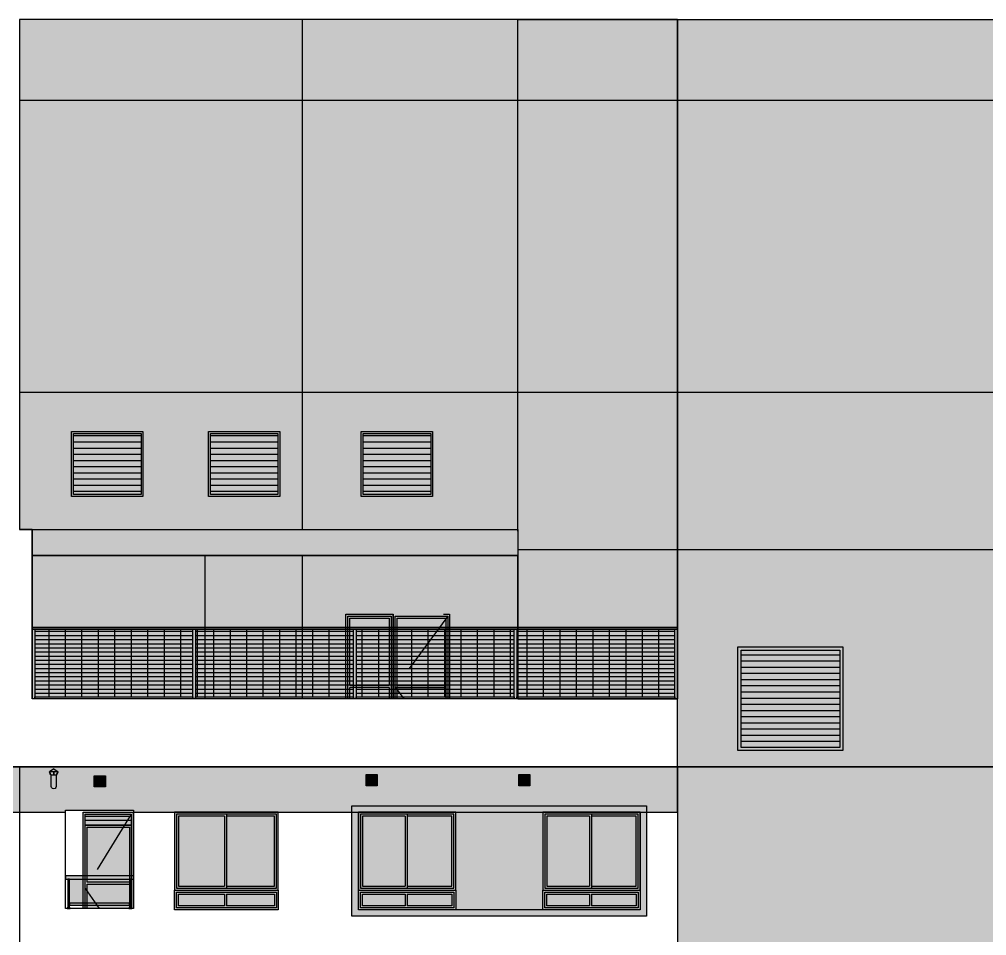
# Model space of a CAD drawing. Header units: metres. Extents: x -9138 to -7768, y 20 to 184.
# Drawn here: x -8590.95 to -8576.05, y 88.28 to 102.4 of the extents above; entities that cross this region are included whole.
import ezdxf
from ezdxf.xclip import XClip

# ---------------------------------------------------------------- set-up
doc = ezdxf.new("R2010")
doc.units = ezdxf.units.M
doc.header["$XCLIPFRAME"] = 0
doc.linetypes.add('CTE ELEV$0$DASHEDX2', pattern=[1.5, 1, -0.5])
for name, color, linetype in [('ARQ-DIM EMBASAM', 2, 'Continuous'), ('CTE ELEV$0$ARQ- FRISO', 7, 'Continuous'), ('CTE ELEV$0$ARQ-AUX', 7, 'Continuous'), ('CTE ELEV$0$ARQ-AUX1', 1, 'Continuous'), ('CTE ELEV$0$ARQ-AUX2', 2, 'Continuous'), ('CTE ELEV$0$ARQ-AUX3', 3, 'Continuous'), ('CTE ELEV$0$ARQ-CAX', 1, 'Continuous'), ('CTE ELEV$0$ARQ-PRJ', 7, 'CTE ELEV$0$DASHEDX2')]:
    doc.layers.add(name, color=color, linetype=linetype)
for name, color, linetype, true_color in [('CTE ELEV$0$COR CINZA FECHADO', 7, 'Continuous', 0x56534e), ('CTE ELEV$0$COR PLATINA', 7, 'Continuous', 0xa1a6a3), ('CTE ELEV$0$COR-CAIX', 7, 'Continuous', 0x45494e)]:
    doc.layers.add(name, color=color, linetype=linetype, true_color=true_color)

# ---------------------------------------------------------------- blocks, each defined once
blk = doc.blocks.new('CTE ELEV$0$v cx 110x120 VP')
at = {"layer": 'CTE ELEV$0$ARQ-AUX'}
h = blk.add_hatch(dxfattribs=at)
h.set_pattern_fill('LINE', color=256, scale=0.03)
h.set_pattern_definition([(0, (0.02999999999999936, -0.03000000000000114), (0, 0.09524999999999999), [])])
h.paths.add_polyline_path([(0.02999999999999936, -0.03000000000000114), (1.07, -0.03000000000000114), (1.07, -0.9699999999999981), (0.02999999999999936, -0.9699999999999981)])
at = {"layer": 'CTE ELEV$0$COR-CAIX', "transparency": 33554687}
h = blk.add_hatch(color=256, dxfattribs=at)
h.dxf.hatch_style = 1
h.paths.add_polyline_path([(0, 0), (1.1, 0), (1.1, -0.9999999999999992), (0, -0.9999999999999992)])
for points in [[(0, 0), (1.1, 0), (1.1, -0.9999999999999992), (0, -0.9999999999999992)], [(0.02999999999999936, -0.03000000000000114), (1.07, -0.03000000000000114), (1.07, -0.9699999999999981), (0.02999999999999936, -0.9699999999999981)]]:
    blk.add_lwpolyline(points, close=True)
blk = doc.blocks.new('CTE ELEV$0$v grd dupl sup 2')
at = {"transparency": 33554687}
h = blk.add_hatch(dxfattribs=at)
h.set_pattern_fill('GRATE', scale=0.08)
h.set_pattern_definition([(0, (0.04000000001353445, 1.020011692085682), (0, 0.0635), []), (90, (0.04000000001353445, 1.020011692085682), (-0.254, 1.555301434917139e-17), [])])
h.paths.add_polyline_path([(0.04000000001360671, 1.070011684895091), (0.040009910940902, 0.03000001041861866), (2.475013647417064, 0.03000291680467504), (2.475003736517424, 1.070011689084968)])
h.paths.add_polyline_path([(2.515003729406049, 1.070011689153795), (2.515013640333199, 0.03000002997156037), (4.950017376807728, 0.03000293635761686), (4.950007465908235, 1.070011693343672)])
h.paths.add_polyline_path([(4.990007458796858, 1.070011693412499), (4.990017369724113, 0.03000002319473083), (7.425021106199987, 0.03000292958078732), (7.425011195300388, 1.070011697602376)])
h.paths.add_polyline_path([(7.465011188189013, 1.070011697671204), (7.465021099116372, 0.03000001641790129), (9.900024828786666, 0.03000292280394956), (9.9000149246931, 1.07001170186108)])
at = {"layer": 'CTE ELEV$0$COR-CAIX', "transparency": 33554687}
h = blk.add_hatch(color=256, dxfattribs=at)
h.dxf.hatch_style = 1
h.paths.add_polyline_path([(9.940014910456739, 1.100011450947861), (9.940014917579902, 1.07001171684158), (7.12498149368912e-09, 1.070011691985658), (0, 1.100011691985671)])
h.paths.add_polyline_path([(7.465021385005008, 0.03000001641824257), (9.900024821576885, 0.03000292280394104), (9.900024821576885, 2.922803939903185e-06), (7.465021385005008, 1.641824143305826e-08)])
h.paths.add_polyline_path([(4.99001765561275, 0.03000002319507211), (7.425021092184626, 0.03000292958077058), (7.425021092184626, 2.929580769445161e-06), (4.99001765561275, 2.319507097503504e-08)])
h.paths.add_polyline_path([(7.425011195300388, 1.07001169763679), (7.465011188189012, 1.07001169763679), (7.465021385005232, 2.319507097503504e-08), (7.425021392116608, 2.319507097503504e-08)])
h.paths.add_polyline_path([(2.515013926220491, 0.03000002997190165), (4.950017362792368, 0.03000293635760012), (4.950017362792368, 2.936357598987138e-06), (2.515013926220491, 2.997190051701182e-08)])
h.paths.add_polyline_path([(4.950007465908129, 1.070011704413619), (4.990007458796754, 1.070011704413619), (4.990017655612974, 2.997190051701182e-08), (4.950017662724349, 2.997190051701182e-08)])
h.paths.add_polyline_path([(0.04001019682982651, 0.03000001041895994), (2.475013633401703, 0.03000291680465841), (2.475013633401703, 2.91680465727695e-06), (0.04001019682982651, 1.041895880682375e-08)])
h.paths.add_polyline_path([(2.475003736517465, 1.070011684860678), (2.515003729406089, 1.070011684860678), (2.515013926222309, 1.041895880682375e-08), (2.475013933333685, 1.041895880682375e-08)])
h.paths.add_polyline_path([(9.900014924693098, 1.070011701895494), (9.940014917579903, 1.070011701895494), (9.940025107284784, 1.145807105262797e-05), (9.900025114397978, 1.145807105262797e-05)])
h.paths.add_polyline_path([(7.124982132067359e-09, 1.070011684860678), (0.04000000001360668, 1.070011684860678), (0.04001019682982651, 1.041895880682375e-08), (1.020394120196388e-05, 1.041895880682375e-08)])
at = {"ltscale": 0.05}
blk.add_lwpolyline([(9.940014910456739, 1.100011450947861), (9.940014917579902, 1.07001171684158), (7.12498149368912e-09, 1.070011691985658), (0, 1.100011691985671)], close=True, dxfattribs=at)
for points in [[(7.124982132067359e-09, 1.070011684860678), (0.04000000001360668, 1.070011684860678), (0.04001019682982651, 1.041895880682375e-08), (1.020394120196388e-05, 1.041895880682375e-08)], [(2.475003736517465, 1.070011684860678), (2.515003729406089, 1.070011684860678), (2.515013926222309, 1.041895880682375e-08), (2.475013933333685, 1.041895880682375e-08)], [(4.950007465908129, 1.070011704413619), (4.990007458796754, 1.070011704413619), (4.990017655612974, 2.997190051701182e-08), (4.950017662724349, 2.997190051701182e-08)], [(7.425011195300388, 1.07001169763679), (7.465011188189012, 1.07001169763679), (7.465021385005232, 2.319507097503504e-08), (7.425021392116608, 2.319507097503504e-08)], [(9.900014924693098, 1.070011701895494), (9.940014917579903, 1.070011701895494), (9.940025107284784, 1.145807105262797e-05), (9.900025114397978, 1.145807105262797e-05)], [(0.04001019682982651, 0.03000001041895994), (2.475013633401703, 0.03000291680465841), (2.475013633401703, 2.91680465727695e-06), (0.04001019682982651, 1.041895880682375e-08)], [(2.515013926220491, 0.03000002997190165), (4.950017362792368, 0.03000293635760012), (4.950017362792368, 2.936357598987138e-06), (2.515013926220491, 2.997190051701182e-08)], [(4.99001765561275, 0.03000002319507211), (7.425021092184626, 0.03000292958077058), (7.425021092184626, 2.929580769445161e-06), (4.99001765561275, 2.319507097503504e-08)], [(7.465021385005008, 0.03000001641824257), (9.900024821576885, 0.03000292280394104), (9.900024821576885, 2.922803939903185e-06), (7.465021385005008, 1.641824143305826e-08)]]:
    blk.add_lwpolyline(points, close=True)
blk.add_lwpolyline([(0.02000000356929441, 1.070011684860678), (9.9200149211365, 1.070011701895494)])
blk = doc.blocks.new('*U667')
at = {"layer": 'CTE ELEV$0$COR-CAIX', "transparency": 33554610}
h = blk.add_hatch(color=256, dxfattribs=at)
h.dxf.hatch_style = 1
h.paths.add_polyline_path([(0.7299999999981814, 0.03999999999970782), (0, 0.03999999999970782), (0, -2.155000000000189), (0.7299999999981814, -2.155000000000189)])
at = {"layer": 'CTE ELEV$0$COR-CAIX', "transparency": 33554687}
h = blk.add_hatch(color=254, dxfattribs=at)
h.dxf.hatch_style = 1
h.paths.add_polyline_path([(0.06000000000000227, -1.055000023596474), (0.6699999999981792, -1.055000023596474), (0.6699999999981792, -0.02000000000029445), (0.06000000000000227, -0.02000000000029445)])
h.paths.add_polyline_path([(0.06000000000000227, -2.095000000000191), (0.6699999999981792, -2.095000000000191), (0.6699999999981792, -1.08500002359645), (0.06000000000000227, -1.08500002359645)])
at = {"layer": 'CTE ELEV$0$ARQ-CAX'}
for points in [[(0.7299999999981814, 0.03999999999970782), (0, 0.03999999999970782), (0, -2.155000000000189), (0.7299999999981814, -2.155000000000189)], [(0.6999999999981803, 0.009999999999706688), (0.03000000000000114, 0.009999999999706688), (0.03000000000000114, -2.125000000000188), (0.6999999999981803, -2.125000000000188)]]:
    blk.add_lwpolyline(points, close=True, dxfattribs=at)
for points in [[(0.6699999999981792, -1.055000023596474), (0.6699999999981792, -0.02000000000029445), (0.06000000000000227, -0.02000000000029445), (0.06000000000000227, -1.055000023596474)], [(0.06000000000000227, -1.055000023596474), (0.6699999999981792, -1.055000023596474)], [(0.06000000000000227, -1.08500002359645), (0.06000000000000227, -2.095000000000191), (0.6699999999981792, -2.095000000000191), (0.6699999999981792, -1.08500002359645)], [(0.06000000000000227, -1.08500002359645), (0.6699999999981792, -1.08500002359645)]]:
    blk.add_lwpolyline(points, dxfattribs=at)
blk = doc.blocks.new('*U498')
at = {"layer": 'CTE ELEV$0$COR-CAIX', "transparency": 33554610}
h = blk.add_hatch(color=256, dxfattribs=at)
h.dxf.hatch_style = 1
h.paths.add_polyline_path([(-0.8699999999935243, 2.195000000000118), (0, 2.19499999999999), (0, 0), (-0.8699999999935243, 1.27897692436818e-13)])
at = {"layer": 'CTE ELEV$0$ARQ-CAX'}
for p, q in [((-0.8099999999935789, 1.100000000000151), (-0.06000000000000227, 1.100000000000023)), ((-0.8099999999935789, 1.070000000000178), (-0.06000000000000227, 1.07000000000005))]:
    blk.add_line(p, q, dxfattribs=at)
for points in [[(-0.8699999999935243, 2.195000000000118), (0, 2.19499999999999), (0, 0), (-0.8699999999935243, 1.27897692436818e-13)], [(-0.8399999999935516, 2.165000000000145), (-0.02999999999997272, 2.165000000000017), (-0.02999999999997272, 0), (-0.8399999999935516, 1.27897692436818e-13)], [(-0.8099999999935789, 2.135000000000172), (-0.06000000000000227, 2.135000000000044), (-0.06000000000000227, 0.05999999999994543), (-0.8099999999935789, 0.06000000000007333)]]:
    blk.add_lwpolyline(points, close=True, dxfattribs=at)
at = {"layer": 'CTE ELEV$0$ARQ-PRJ'}
blk.add_lwpolyline([(-0.02999999999997272, 2.165000000000017), (-0.8399999999935516, 1.072500000000232), (-0.02999999999997272, 3.108624468950438e-15)], dxfattribs=at)
blk = doc.blocks.new('CTE ELEV$0$elev 1  dupl sup cob')
at = {"layer": 'CTE ELEV$0$COR CINZA FECHADO', "transparency": 33554687}
h = blk.add_hatch(color=256, dxfattribs=at)
h.dxf.hatch_style = 1
h.paths.add_polyline_path([(21.23000771959596, 11.55500009865841), (26.57755706811076, 11.55500009865841), (26.57755706811076, 0.04000028022841207), (21.23000771959596, 0.04000028022841207)])
at = {"layer": 'CTE ELEV$0$COR PLATINA', "transparency": 33554687}
h = blk.add_hatch(color=256, dxfattribs=at)
h.dxf.hatch_style = 1
h.paths.add_polyline_path([(21.23000771959596, 11.55500009865841), (11.09002279488777, 11.55500009865841), (11.09000003273286, 3.695000097945197), (18.76993652309466, 3.69650631681337), (18.76993963418367, 1.090000082461184), (21.23000771959596, 1.090000082461184)])
h = blk.add_hatch(color=256, dxfattribs=at)
h.dxf.hatch_style = 1
h.paths.add_polyline_path([(11.29001352286832, 3.296506316813378), (18.76993963418367, 3.296506316813378), (18.76993963418367, 1.090000082461184), (11.29001352286832, 1.090000082461184)])
at = {"layer": 'CTE ELEV$0$COR-CAIX', "transparency": 33554687}
h = blk.add_hatch(color=256, dxfattribs=at)
h.dxf.hatch_style = 1
h.paths.add_polyline_path([(11.29001352286832, 3.69650631681337), (18.76993652309466, 3.69650631681337), (18.76993652309466, 3.296506316813378), (11.29001352286832, 3.296506316813378)])
at = {"layer": 'CTE ELEV$0$ARQ- FRISO'}
for p, q in [((11.09001920086303, 10.31000009865848, 4.931283309954331e-05), (36.91987637731654, 10.31000009865848, 4.931283309954331e-05)), ((11.09000621041378, 5.810000098658421, -1.689077924129436e-05), (36.91988936776579, 5.810000098658421, -1.689077924129436e-05)), ((18.76993652309466, 3.390000097945205, 1.421520676383628e-05), (29.23986203515597, 3.390000097945205, 1.421520676383628e-05))]:
    blk.add_line(p, q, dxfattribs=at)
at = {"layer": 'CTE ELEV$0$ARQ-AUX'}
blk.add_line((13.95020646974081, 3.295000098658448, 3.094387172295941e-06), (13.95020646974081, 1.090011499176001, -1.55205653282697e-05), dxfattribs=at)
at = {"layer": 'CTE ELEV$0$ARQ-AUX1', "elevation": 4.318356323902826e-06}
blk.add_lwpolyline([(15.44496440629882, 11.55500009865602), (11.09002279488777, 11.55500009865841), (11.09000003273286, 3.69500009865844)], dxfattribs=at)
at = {"layer": 'CTE ELEV$0$ARQ-AUX2'}
for p, q in [((18.76993652309284, 11.55500009865841, 8.664678590363592e-06), (15.44496440629882, 11.55500009865602, 1.301100085682243e-05)), ((15.44496440629882, 11.55500009865841, 8.664678590363592e-06), (15.44496440629882, 3.69500009865844, 4.332136673903435e-06)), ((18.76993652309466, 3.670000097945149), (18.76993652309466, 11.5550000986584, -4.290390381344887e-06)), ((18.76993652309466, 1.090011499176001, -2.591013885528589e-05), (18.76993652309466, 3.295000098658448, 2.971361823772924e-07))]:
    blk.add_line(p, q, dxfattribs=at)
at = {"layer": 'CTE ELEV$0$ARQ-AUX2', "elevation": -4.318356323902826e-06}
blk.add_lwpolyline([(15.44496440629882, 3.295000098658448), (15.44496440629882, 1.090011499176015)], dxfattribs=at)
at = {"layer": 'CTE ELEV$0$ARQ-AUX3'}
for p, q in [((21.23000771959596, 11.55500009865841, 8.664678590363592e-06), (21.23000771959596, 1.090011499176015, -8.991394583296439e-06)), ((11.29001352286832, 3.69500009865844, -6.99392880136662e-06), (11.29001352286832, 1.090011499176015, -1.330975090719926e-05)), ((21.23000771959596, 1.090011499176015, -1.727342620747985e-05), (11.29001352286832, 1.090011499176015, -1.727342620747985e-05))]:
    blk.add_line(p, q, dxfattribs=at)
for points, elevation in [([(21.23000771959596, 11.55500009865841), (26.57755706811076, 11.55500009865843)], 8.664678590363592e-06), ([(11.29001352286832, 3.69500009865844), (11.09000003273286, 3.69500009865844)], -6.99392880136662e-06)]:
    blk.add_lwpolyline(points, dxfattribs=dict(at, elevation=elevation))
at = {"layer": 'CTE ELEV$0$ARQ-AUX3', "elevation": -6.494347454871553e-05}
blk.add_lwpolyline([(11.29001352286832, 3.69650631681337), (18.76993652309466, 3.69650631681337), (18.76993652309466, 3.296506316813378), (11.29001352286832, 3.296506316813378)], close=True, dxfattribs=at)
at = {"layer": 'CTE ELEV$0$ARQ-CAX', "elevation": 8.664678590363592e-06}
blk.add_lwpolyline([(18.76993652309466, 11.5550000986584), (21.23000771959596, 11.55500009865841)], dxfattribs=at)
at = {"layer": 'CTE ELEV$0$COR CINZA FECHADO', "elevation": 8.664678590363592e-06}
blk.add_lwpolyline([(21.23000771959596, 11.55500009865841), (26.57755706811076, 11.55500009865841), (26.57755706811076, 0.04000028022841207), (21.23000771959596, 0.04000028022841207)], close=True, dxfattribs=at)
at = {"layer": 'CTE ELEV$0$COR PLATINA'}
for points, elevation in [([(21.23000771959596, 11.55500009865841), (11.09002279488777, 11.55500009865841), (11.09000003273286, 3.695000097945197), (18.76993652309466, 3.69650631681337), (18.76993963418367, 1.090000082461184), (21.23000771959596, 1.090000082461184)], 8.664678590363592e-06), ([(11.29001352286832, 3.296506316813378), (18.76993963418367, 3.296506316813378), (18.76993963418367, 1.090000082461184), (11.29001352286832, 1.090000082461184)], -6.494347454871553e-05)]:
    blk.add_lwpolyline(points, close=True, dxfattribs=dict(at, elevation=elevation))
ref = blk.add_blockref('*U667', (16.85000106529151, 2.350000097935762, 8.636712647406029e-06), dxfattribs=dict(xscale=-1))
XClip(ref).set_block_clipping_path([(-0.8699999999935244, -1.2599885987597048), (0.8211267296665028, 0.039999999999722036)])
ref = blk.add_blockref('*U498', (17.72000106528503, 0.1950000979353916, 8.636712647406029e-06))
XClip(ref).set_block_clipping_path([(-1.6911267296600272, 0.8950114012406658), (3.637978807091713e-12, 2.1950000000000074)])
at = {"layer": 'CTE ELEV$0$ARQ-AUX3'}
blk.add_blockref('CTE ELEV$0$v grd dupl sup 2', (11.28999280913922, 1.090000048228148, -8.991394583296439e-06), dxfattribs=at)
at = {"layer": 'CTE ELEV$0$ARQ-CAX'}
for p in [(11.89500186307123, 5.205000098658431, -2.120913556520288e-05), (14.0050018900929, 5.205000098658431, -2.120913556520288e-05), (16.35796703648339, 5.205000098658417, -1.689077924130006e-05)]:
    blk.add_blockref('CTE ELEV$0$v cx 110x120 VP', p, dxfattribs=at)
blk = doc.blocks.new('CTE ELEV$0$V P 80x220')
at = {"layer": 'CTE ELEV$0$ARQ-CAX'}
h = blk.add_hatch(dxfattribs=at)
h.set_pattern_fill('LINE', scale=0.02)
h.set_pattern_definition([(0, (0.7400407849635293, 2.169163100299187), (0, 0.0635), [])])
h.paths.add_polyline_path([(0.7400407911631108, 2.144949789303585), (0.02999849440722019, 2.144949107169002), (0.02999848566307151, 1.999949036142695), (0.7400407824189621, 1.999949860329835)])
h.paths.add_polyline_path([(0.7100407453911117, 0.1999555789822711), (0.05999299462339636, 0.1999482358424149), (0.05999307376919205, 0.02994369828709864), (0.7100408245369074, 0.02995089937439843)])
at = {"layer": 'CTE ELEV$0$COR-CAIX'}
h = blk.add_hatch(color=256, dxfattribs=at)
h.dxf.hatch_style = 1
h.paths.add_polyline_path([(0.769999870483506, -5.273226992130731e-05), (0.7699998704832787, 2.17494789076183), (0, 2.174949215283748), (0, 0)])
h = blk.add_hatch(color=254, dxfattribs=at)
h.dxf.hatch_style = 1
h.paths.add_polyline_path([(0.710040784963784, 1.944950380256748), (0.154021862521787, 1.944951513194523), (0.6780285646396669, 1.099947808699445), (0.7100407849640114, 1.099947735842511)])
h.paths.add_polyline_path([(0.154021862521787, 1.944951513194523), (0.05999697641482271, 1.944951704778552), (0.05999697641482277, 1.099949215283749), (0.6780285646396669, 1.099947808699445)])
h.paths.add_polyline_path([(0.7100407849640114, 0.9576991504390304), (0.7100407849640114, 1.048325482775265), (0.6966322975776743, 1.069947766359305), (0.05993953487359249, 1.069949215403971), (0.05998606635262183, 0.2299508745778374), (0.1932827310059605, 0.229950911856728)])
h.paths.add_polyline_path([(0.7100407849640114, 0.9576991504390303), (0.1932827310059605, 0.229950911856728), (0.7100407849640114, 0.2299510563777274)], flags=17)
at = {"layer": 'CTE ELEV$0$ARQ-CAX'}
for points in [[(0.769999870483506, -5.273226992130731e-05), (0.7699998704832787, 2.17494789076183), (0, 2.174949215283748), (0, 0)], [(0.7400407849635293, 2.144949539136251), (0.02999848820763873, 2.144949357336332), (0.02999848820763873, 1.97494935733632), (0.7400407849635293, 1.97494953913621)]]:
    blk.add_lwpolyline(points, close=True, dxfattribs=at)
for points in [[(0.7400407849642114, -5.273226992130731e-05), (0.7400407849637567, 1.974948785975349), (0.02999848820763873, 1.97495011049721), (0.02999848820763873, -1.51183053276327e-06)], [(0.7100407849640114, 1.09994789088231), (0.710040784963784, 1.944950380256748), (0.05999697641482271, 1.944951704778552), (0.05999697641482271, 1.099949215283749)], [(0.05993953487359249, 1.069949215403971), (0.05999880462081819, -3.650254399190089e-06)], [(0.7100407849640114, 1.069947735843021), (0.05993953487359249, 1.069949215403971)], [(0.05999697641482271, 1.099949215283749), (0.7100407849640114, 1.099947735842511)], [(0.7100407849640114, -4.910019444537284e-05), (0.7100407849640114, 1.06994789088211)], [(0.7100407849640114, 0.2299510563777272), (0.05998535251274006, 0.2299508745776375)], [(0.05998718681644277, 0.199951817210744), (0.7100407849640114, 0.1999519990106631)], [(0.059996972974659, 0.02995194118949485), (0.7100407849640114, 0.02994632509731332)], [(0, -5.078471625097336e-05), (0.769999870483506, -5.273226992130731e-05)]]:
    blk.add_lwpolyline(points, dxfattribs=at)
at = {"layer": 'CTE ELEV$0$ARQ-PRJ'}
blk.add_lwpolyline([(0.02999848820763873, 2.144949357336332), (0.7400407849639841, 0.9999480268527137), (0.02996351943511399, -5.086099804429978e-05)], dxfattribs=at)
blk = doc.blocks.new('CTE ELEV$0$V J 150x120')
at = {"layer": 'CTE ELEV$0$COR-CAIX'}
h = blk.add_hatch(color=256, dxfattribs=at)
h.dxf.hatch_style = 1
h.paths.add_polyline_path([(1.499999999999773, 1.19999999496485), (0, 1.19999999496485), (0, 0), (1.499999999999773, 0)])
h = blk.add_hatch(color=254, dxfattribs=at)
h.dxf.hatch_style = 1
h.paths.add_polyline_path([(0.7200000000000273, 1.139999994964848), (0.05999999999994543, 1.139999994964848), (0.05999999999994543, 0.06000000000000227), (0.7200000000000273, 0.06000000000000227)])
h.paths.add_polyline_path([(0.75, 0.06000000000000233), (1.439999999999827, 0.06000000000000222), (1.439999999999827, 1.139999994964848), (0.75, 1.139999994964848)])
for points in [[(1.499999999999773, 1.19999999496485), (0, 1.19999999496485), (0, 0), (1.499999999999773, 0)], [(1.470000000000027, 1.169999994964849), (0.02999999999974534, 1.169999994964849), (0.02999999999974534, 0.03000000000000114), (1.470000000000027, 0.03000000000000114)]]:
    blk.add_lwpolyline(points, close=True)
for points in [[(0.7200000000000273, 1.139999994964848), (0.05999999999994543, 1.139999994964848), (0.05999999999994543, 0.06000000000000227), (0.7200000000000273, 0.06000000000000227)], [(0.7200000000000273, 1.139999994964848), (0.7200000000000273, 0.06000000000000227)], [(0.75, 1.169999994964849), (0.75, 0.03000000000000114)], [(0.75, 0.06000000000000227), (1.439999999999827, 0.06000000000000227), (1.439999999999827, 1.139999994964848), (0.75, 1.139999994964848)]]:
    blk.add_lwpolyline(points)
blk = doc.blocks.new('CTE ELEV$0$V BAND INF 150x40')
at = {"layer": 'CTE ELEV$0$COR-CAIX'}
h = blk.add_hatch(color=256, dxfattribs=at)
h.dxf.hatch_style = 1
h.paths.add_polyline_path([(0, 0), (1.499999999999773, 0), (1.499999999999773, -0.3000000000000004), (0, -0.3000000000000004)])
h = blk.add_hatch(color=254, dxfattribs=at)
h.dxf.hatch_style = 1
h.paths.add_polyline_path([(0.7200000000000273, -0.2399999999999999), (0.7200000000000273, -0.0600000000000005), (0.06000000000000227, -0.0600000000000005), (0.06000000000000227, -0.2399999999999999)])
h.paths.add_polyline_path([(0.75, -0.2399999999999999), (1.43999999999977, -0.2399999999999999), (1.43999999999977, -0.06000000000000051), (0.75, -0.06000000000000048)])
at = {"layer": 'CTE ELEV$0$ARQ-CAX'}
for points in [[(0, 0), (1.499999999999773, 0), (1.499999999999773, -0.3000000000000004), (0, -0.3000000000000004)], [(0.03000000000000114, -0.03000000000000025), (1.469999999999771, -0.03000000000000025), (1.469999999999771, -0.2700000000000001), (0.03000000000000114, -0.2700000000000001)]]:
    blk.add_lwpolyline(points, close=True, dxfattribs=at)
for points in [[(0.7200000000000273, -0.2399999999999999), (0.06000000000000227, -0.2399999999999999), (0.06000000000000227, -0.0600000000000005), (0.7200000000000273, -0.0600000000000005)], [(0.7200000000000273, -0.0600000000000005), (0.7200000000000273, -0.2399999999999999)], [(0.75, -0.0600000000000005), (1.43999999999977, -0.0600000000000005), (1.43999999999977, -0.2399999999999999), (0.75, -0.2399999999999999)], [(0.75, -0.0600000000000005), (0.75, -0.2399999999999999)]]:
    blk.add_lwpolyline(points, dxfattribs=at)
blk = doc.blocks.new('CTE ELEV$0$V J 160x120')
at = {"layer": 'CTE ELEV$0$COR-CAIX'}
h = blk.add_hatch(color=256, dxfattribs=at)
h.dxf.hatch_style = 1
h.paths.add_polyline_path([(1.599999999999774, 1.199999994964849), (0, 1.199999994964849), (0, 0), (1.599999999999774, 0)])
h = blk.add_hatch(color=254, dxfattribs=at)
h.dxf.hatch_style = 1
h.paths.add_polyline_path([(0.770000000000028, 1.139999994964847), (0.05999999999994543, 1.139999994964847), (0.05999999999994543, 0.06000000000000227), (0.770000000000028, 0.06000000000000227)])
h.paths.add_polyline_path([(1.539999999999829, 1.139999994964847), (0.8000000000000007, 1.139999994964847), (0.8000000000000007, 0.06000000000000227), (1.539999999999828, 0.06000000000000227)])
at = {"layer": 'CTE ELEV$0$ARQ-CAX'}
for points in [[(1.599999999999774, 1.199999994964849), (0, 1.199999994964849), (0, 0), (1.599999999999774, 0)], [(1.570000000000029, 1.169999994964848), (0.02999999999974534, 1.169999994964848), (0.02999999999974534, 0.03000000000000114), (1.570000000000029, 0.03000000000000114)]]:
    blk.add_lwpolyline(points, close=True, dxfattribs=at)
for points in [[(0.770000000000028, 1.139999994964847), (0.05999999999994543, 1.139999994964847), (0.05999999999994543, 0.06000000000000227), (0.770000000000028, 0.06000000000000227)], [(0.770000000000028, 1.139999994964847), (0.770000000000028, 0.06000000000000227)], [(0.8000000000000007, 1.169999994964848), (0.8000000000000007, 0.03000000000000114)], [(0.8000000000000007, 0.06000000000000227), (1.539999999999829, 0.06000000000000227), (1.539999999999829, 1.139999994964847), (0.8000000000000007, 1.139999994964847)]]:
    blk.add_lwpolyline(points, dxfattribs=at)
blk = doc.blocks.new('CTE ELEV$0$V BAND INF 160x40')
at = {"layer": 'CTE ELEV$0$COR-CAIX'}
h = blk.add_hatch(color=256, dxfattribs=at)
h.dxf.hatch_style = 1
h.paths.add_polyline_path([(0, 0), (1.599999999999774, 0), (1.599999999999774, -0.3000000000000004), (0, -0.3000000000000004)])
h = blk.add_hatch(color=254, dxfattribs=at)
h.dxf.hatch_style = 1
h.paths.add_polyline_path([(0.770000000000028, -0.2399999999999999), (0.770000000000028, -0.06000000000000048), (0.06000000000000233, -0.0600000000000005), (0.06000000000000233, -0.2399999999999999)])
h.paths.add_polyline_path([(1.539999999999772, -0.2399999999999999), (1.539999999999772, -0.06000000000000048), (0.8000000000000007, -0.06000000000000051), (0.8000000000000007, -0.2399999999999999)])
at = {"layer": 'CTE ELEV$0$ARQ-CAX'}
for points in [[(0, 0), (1.599999999999774, 0), (1.599999999999774, -0.3000000000000004), (0, -0.3000000000000004)], [(0.03000000000000114, -0.03000000000000025), (1.569999999999773, -0.03000000000000025), (1.569999999999773, -0.2700000000000001), (0.03000000000000114, -0.2700000000000001)]]:
    blk.add_lwpolyline(points, close=True, dxfattribs=at)
for points in [[(0.770000000000028, -0.2399999999999999), (0.06000000000000227, -0.2399999999999999), (0.06000000000000227, -0.0600000000000005), (0.770000000000028, -0.0600000000000005)], [(0.770000000000028, -0.0600000000000005), (0.770000000000028, -0.2399999999999999)], [(0.8000000000000007, -0.0600000000000005), (1.539999999999772, -0.0600000000000005), (1.539999999999772, -0.2399999999999999), (0.8000000000000007, -0.2399999999999999)], [(0.8000000000000007, -0.0600000000000005), (0.8000000000000007, -0.2399999999999999)]]:
    blk.add_lwpolyline(points, dxfattribs=at)
blk = doc.blocks.new('CTE ELEV$0$gradil dupl inf 2')
h = blk.add_hatch()
h.set_pattern_fill('ANSI31', color=255)
h.set_pattern_definition([(45, (0, 0), (-2.245064030267288, 2.245064030267288), [])])
h.paths.add_polyline_path([(-1.014955207847609, 0.3499885779156986), (-0.9849552149599334, 0.3499885779156986), (-0.9849552149599334, 0.009988591451938186), (-1.014955207847609, 0.009988591451938186)])
h.paths.add_polyline_path([(-0.1512222003423176, 0.3999883255582064), (-0.1512221932179791, 0.3499885914519401), (-1.049955211403773, 0.3499885914519401), (-1.049955218528112, 0.3999885914519383)])
h.paths.add_polyline_path([(-1.024955211403771, 0.009988591451938186), (-0.974955211403771, 0.009988591451938186), (-0.974955211403771, -1.140854806181389e-05), (-1.024955211403771, -1.140854806181389e-05)])
h.paths.add_polyline_path([(-0.9849552149599334, 0.07998857673908688), (-0.2162221967861556, 0.07998857673908687), (-0.2162221967861556, 0.04998857673908751), (-0.9849552149599334, 0.04998857673908752)])
h.paths.add_polyline_path([(-0.2262222003423176, 0.009988591451938192), (-0.1762222003423176, 0.009988591451938192), (-0.1762222003423176, -1.140854806180869e-05), (-0.2262222003423176, -1.140854806180869e-05)])
h.paths.add_polyline_path([(-0.2162221967861556, 0.3499885914519401), (-0.1862222038984796, 0.3499885914519401), (-0.1862222038984796, 0.009988591451938192), (-0.2162221967861556, 0.009988591451938192)])
h.paths.add_polyline_path([(7.460130291292444e-10, 0), (0, 1.564978307568211), (-0.1512222003423176, 1.564978307568211), (-0.1512222003423176, 0)])
at = {"transparency": 33554610}
h = blk.add_hatch(color=254, dxfattribs=at)
h.dxf.hatch_style = 1
h.paths.add_polyline_path([(-0.06499999644383803, 0.4499885914519401), (-0.9849552149599334, 0.44998859145194), (-0.9849552149599334, 0.07998857673908691), (-0.0649999964438378, 0.07998857673908688)])
at = {"layer": 'CTE ELEV$0$COR-CAIX'}
h = blk.add_hatch(color=256, dxfattribs=at)
h.dxf.hatch_style = 1
h.paths.add_polyline_path([(-1.024955211403771, 0.009988591451938186), (-0.974955211403771, 0.009988591451938186), (-0.974955211403771, -1.140854806181389e-05), (-1.024955211403771, -1.140854806181389e-05)])
h.paths.add_polyline_path([(-0.07499999999999998, 0.009988591451938192), (-0.02499999999999999, 0.009988591451938192), (-0.02499999999999999, -1.140854806180869e-05), (-0.07499999999999998, -1.140854806180869e-05)])
h.paths.add_polyline_path([(-0.9849552149599334, 0.07998857673908688), (-0.06499999644383797, 0.07998857673908687), (-0.06499999644383797, 0.04998857673908751), (-0.9849552149599334, 0.04998857673908752)])
h.paths.add_polyline_path([(-0.064999996443838, 0.4499885914519401), (-0.03500000355616203, 0.4499885914519401), (-0.03500000355616201, 0.009988591451938192), (-0.06499999644383797, 0.009988591451938192)])
h.paths.add_polyline_path([(-1.014955207847609, 0.4499885779156986), (-0.9849552149599334, 0.4499885779156986), (-0.9849552149599334, 0.009988591451938186), (-1.014955207847609, 0.009988591451938186)])
h.paths.add_polyline_path([(0, 0.4999883255582064), (7.124338452513257e-09, 0.4499885914519401), (-1.049955211403773, 0.4499885914519401), (-1.049955218528112, 0.4999885914519384)])
at = {"ltscale": 0.05}
blk.add_lwpolyline([(0, 0.4999883255582064), (7.124338452513257e-09, 0.4499885914519401), (-1.049955211403773, 0.4499885914519401), (-1.049955218528112, 0.4999885914519384)], close=True, dxfattribs=at)
for points in [[(-1.014955207847609, 0.4499885779156986), (-0.9849552149599334, 0.4499885779156986), (-0.9849552149599334, 0.009988591451938186), (-1.014955207847609, 0.009988591451938186)], [(-0.064999996443838, 0.4499885914519401), (-0.03500000355616203, 0.4499885914519401), (-0.03500000355616201, 0.009988591451938192), (-0.06499999644383797, 0.009988591451938192)], [(-1.024955211403771, 0.009988591451938186), (-0.974955211403771, 0.009988591451938186), (-0.974955211403771, -1.140854806181389e-05), (-1.024955211403771, -1.140854806181389e-05)], [(-0.9849552149599334, 0.07998857673908688), (-0.06499999644383797, 0.07998857673908687), (-0.06499999644383797, 0.04998857673908751), (-0.9849552149599334, 0.04998857673908752)], [(-0.07499999999999998, 0.009988591451938192), (-0.02499999999999999, 0.009988591451938192), (-0.02499999999999999, -1.140854806180869e-05), (-0.07499999999999998, -1.140854806180869e-05)]]:
    blk.add_lwpolyline(points, close=True)
blk = doc.blocks.new('CTE ELEV$0$vp vento kit')
at = {"layer": 'CTE ELEV$0$ARQ-CAX', "transparency": 33554687}
h = blk.add_hatch(dxfattribs=at)
h.set_pattern_fill('LINE', scale=0.01)
h.set_pattern_definition([(0, (8794.04868885521, -68.7271093550549), (0, 0.03175), [])])
h.paths.add_polyline_path([(-0.1599999999998545, 0.1599999999999966), (-0.01000000000021828, 0.1599999999999966), (-0.01000000000021828, 0.01000000000000512), (-0.1599999999998545, 0.01000000000000512)])
at = {"layer": 'CTE ELEV$0$COR-CAIX', "transparency": 33554687}
h = blk.add_hatch(color=256, dxfattribs=at)
h.dxf.hatch_style = 1
h.paths.add_polyline_path([(-0.1700000000000728, 0.1700000000000017), (0, 0.1700000000000017), (0, 0), (-0.1700000000000728, 0)])
at = {"layer": 'CTE ELEV$0$ARQ-CAX'}
for points in [[(-0.1700000000000728, 0.1700000000000017), (0, 0.1700000000000017), (0, 0), (-0.1700000000000728, 0)], [(-0.1599999999998545, 0.1599999999999966), (-0.01000000000021828, 0.1599999999999966), (-0.01000000000021828, 0.01000000000000512), (-0.1599999999998545, 0.01000000000000512)]]:
    blk.add_lwpolyline(points, close=True, dxfattribs=at)
blk = doc.blocks.new('CTE ELEV$0$V FR CHAPEU CHINES')
at = {"layer": 'CTE ELEV$0$ARQ-AUX'}
h = blk.add_hatch(color=8, dxfattribs=at)
h.dxf.hatch_style = 1
h.paths.add_polyline_path([(-0.009999999999990902, 0.2615019417494653), (-0.07699999999999818, 0.2115019417495107), (0.05700000000001637, 0.2115019417495107)])
h.paths.add_polyline_path([(0.03000000000001136, 0.1674075048937669), (-0.05000000000001138, 0.1674075048937669), (-0.05000000000001138, -0.01000000050763281, 1), (0.03000000000001136, -0.009999999697330952)])
h.paths.add_polyline_path([(-0.007499999999993179, 0.2115019417495107), (-0.01249999999998863, 0.2115019417495107), (-0.01249999999998863, 0.1674075048937669), (-0.007499999999993179, 0.1674075048937669)])
h.paths.add_polyline_path([(-0.07164127316178792, 0.2115019417495107), (-0.07699999999999818, 0.2115019417495107), (-0.0600000000000023, 0.1674075048937669), (-0.05464127316179203, 0.1674075048937669)])
h.paths.add_polyline_path([(0.05700000000001637, 0.2115019417495107), (0.05164127316180611, 0.2115019417495107), (0.03464127316181022, 0.1674075048937669), (0.04000000000002048, 0.1674075048937669)])
at = {"layer": 'CTE ELEV$0$ARQ-CAX'}
for p, q in [((0.04000000000002048, 0.1674075048937669), (-0.06000000000000229, 0.1674075048937669)), ((-0.05000000000001138, 0.1674075048937669), (-0.05000000000001137, -0.0100000016205469)), ((0.03000000000001137, -0.0100000016205469), (0.03000000000001136, 0.1674075048937669))]:
    blk.add_line(p, q, dxfattribs=at)
for points in [[(-0.009999999999990905, 0.2615019417494653), (-0.07699999999999818, 0.2115019417495107)], [(-0.06000000000000227, 0.1674075048937669), (-0.07699999999999818, 0.2115019417495107)], [(-0.05464127316179201, 0.1674075048937669), (-0.07164127316178792, 0.2115019417495107)], [(-0.009999999999990905, 0.2615019417494653), (0.05700000000001637, 0.2115019417495107)], [(0.0346412731618102, 0.1674075048937669), (0.05164127316180611, 0.2115019417495107)], [(0.04000000000002046, 0.1674075048937669), (0.05700000000001637, 0.2115019417495107)]]:
    blk.add_lwpolyline(points, dxfattribs=at)
at = {"layer": 'CTE ELEV$0$ARQ-CAX', "elevation": -0.0066782737750034}
for points in [[(-0.07699999999999818, 0.2115019417495107), (0.05700000000001637, 0.2115019417495107)], [(-0.01249999999998863, 0.2115019417495107), (-0.01249999999998863, 0.1674075048937669)], [(-0.007499999999993179, 0.2115019417495107), (-0.007499999999993179, 0.1674075048937669)]]:
    blk.add_lwpolyline(points, dxfattribs=at)
at = {"layer": 'CTE ELEV$0$ARQ-CAX'}
blk.add_arc((-0.009999999999999998, -0.01000000050763281), 0.04000000000001138, 179.999998405868, 2.321343878276061e-06, dxfattribs=at)
blk = doc.blocks.new('CTE ELEV$0$elev 1 dupl inf')
at = {"layer": 'CTE ELEV$0$COR CINZA FECHADO', "transparency": 33554687}
h = blk.add_hatch(color=256, dxfattribs=at)
h.dxf.hatch_style = 1
h.paths.add_polyline_path([(21.23000812437749, 2.899998630981415), (0, 2.899998629075867), (0, 2.200050790456388), (9.529980304541823, 2.200050791409168), (9.529980304541823, 2.23499844869815), (10.93002549004814, 2.23499844869815), (10.93002549004814, 2.200050791409168), (11.79996641623075, 2.200050791409168), (11.79996641623075, 2.23499844869815), (12.84996601144849, 2.23499844869815), (12.84996601144849, 2.200050791885545), (21.23000812437749, 2.200050792361935)])
h = blk.add_hatch(color=256, dxfattribs=at)
h.dxf.hatch_style = 1
h.paths.add_polyline_path([(21.23000812437749, 1.922728642966831e-11), (26.5449821461807, 1.922728642966831e-11), (26.5449821461807, 2.899998630981415), (21.23000812437749, 2.899998630981415)])
h = blk.add_hatch(color=256, dxfattribs=at)
h.dxf.hatch_style = 1
h.paths.add_polyline_path([(16.21498732743203, 2.299998458863627), (20.75462218846769, 2.299998458863627), (20.75462218846769, 0.5999984638987712), (16.21498732743203, 0.5999984638987712)])
at = {"layer": 'CTE ELEV$0$ARQ- FRISO', "elevation": -8.510797045857506e-05}
blk.add_lwpolyline([(0, 2.899998630981415), (58.14994658083924, 2.899998630981415)], dxfattribs=at)
at = {"layer": 'CTE ELEV$0$ARQ-AUX3'}
blk.add_line((11.09004448481937, 2.899998630981415, -8.510797045857506e-05), (11.09004448481937, 0), dxfattribs=at)
at = {"layer": 'CTE ELEV$0$ARQ-AUX3', "elevation": -0.0001301024472342152}
blk.add_lwpolyline([(11.79996641623075, 2.23499844869815), (12.84996601144849, 2.23499844869815), (12.84996601144849, 0.7199984486981634), (11.79996641623075, 0.7199984486981634)], close=True, dxfattribs=at)
at = {"layer": 'CTE ELEV$0$COR CINZA FECHADO'}
for points, elevation in [([(21.23000812437749, 2.899998630981415), (0, 2.899998629075867), (0, 2.200050790456388), (9.529980304541823, 2.200050791409168), (9.529980304541823, 2.23499844869815), (10.93002549004814, 2.23499844869815), (10.93002549004814, 2.200050791409168), (11.79996641623075, 2.200050791409168), (11.79996641623075, 2.23499844869815), (12.84996601144849, 2.23499844869815), (12.84996601144849, 2.200050791885545), (21.23000812437749, 2.200050792361935)], -9.896849528761778e-06), ([(21.23000812437749, 1.922728642966831e-11), (26.5449821461807, 1.922728642966831e-11), (26.5449821461807, 2.899998630981415), (21.23000812437749, 2.899998630981415)], -9.896849528761778e-06), ([(16.21498732743203, 2.299998458863627), (20.75462218846769, 2.299998458863627), (20.75462218846769, 0.5999984638987712), (16.21498732743203, 0.5999984638987712)], -8.114429515829408e-05), ([(16.31498732743239, 2.199998458863632), (20.65462218846733, 2.199998458863632), (20.65462218846733, 0.6999984638987797), (16.31498732743239, 0.6999984638987797)], -8.114429515829408e-05)]:
    blk.add_lwpolyline(points, close=True, dxfattribs=dict(at, elevation=elevation))
at = {"layer": 'CTE ELEV$0$ARQ-AUX'}
ref = blk.add_blockref('CTE ELEV$0$V P 80x220', (12.8449477978902, 0.02510290064734022, -0.000134420803558118), dxfattribs=dict(at, xscale=-1))
XClip(ref).set_block_clipping_path([(0, 0.6948955480508392), (0.8938623572839006, 2.2606197411303395)])
at = {"layer": 'CTE ELEV$0$ARQ-AUX1', "xscale": -1}
blk.add_blockref('CTE ELEV$0$V FR CHAPEU CHINES', (11.60958777501583, 2.609998449205776, -0.0001301024472342152), dxfattribs=at)
at = {"layer": 'CTE ELEV$0$ARQ-AUX3', "xscale": -1}
blk.add_blockref('CTE ELEV$0$gradil dupl inf 2', (11.79996601219682, 0.7199984486981634, -0.0001383844788583989), dxfattribs=at)
at = {"layer": 'CTE ELEV$0$ARQ-CAX'}
for name, p in [('CTE ELEV$0$vp vento kit', (12.41496641623235, 2.58999844869814, -9.896849528761778e-06)), ('CTE ELEV$0$vp vento kit', (16.60494687979917, 2.609998630981408, -8.510797045857506e-05)), ('CTE ELEV$0$vp vento kit', (18.95443111782697, 2.609941232702113, -8.942632685684936e-05)), ('CTE ELEV$0$V J 160x120', (13.47994687979735, 0.9999984638987769, -8.942632678247788e-05)), ('CTE ELEV$0$V J 150x120', (16.31498732743239, 0.9999984638987769, -8.114429515829408e-05)), ('CTE ELEV$0$V J 150x120', (19.15462218846733, 0.9999984638987769, -8.114429515829408e-05)), ('CTE ELEV$0$V BAND INF 160x40', (13.47994687979735, 0.9999984638987769, -8.942632678247788e-05)), ('CTE ELEV$0$V BAND INF 150x40', (16.31498732743239, 0.9999984638987769, -8.114429515829408e-05)), ('CTE ELEV$0$V BAND INF 150x40', (19.15462218846733, 0.9999984638987769, -8.114429515829408e-05))]:
    blk.add_blockref(name, p, dxfattribs=at)
blk = doc.blocks.new('CTE ELEV$0$CX PRESS ATC')
at = {"layer": 'CTE ELEV$0$ARQ-AUX1', "transparency": 33554610}
h = blk.add_hatch(dxfattribs=at)
h.set_pattern_fill('LINE', scale=0.03)
h.set_pattern_definition([(0, (9019.219435526073, -91.13000377106772), (0, 0.09524999999999999), [])])
h.paths.add_polyline_path([(0.0499999999992724, 1.549999999999997), (1.570000000001528, 1.549999999999997), (1.570000000001528, 0.04999999999999716), (0.0499999999992724, 0.04999999999999716)])
at = {"layer": 'CTE ELEV$0$COR-CAIX', "transparency": 33554610}
h = blk.add_hatch(color=256, dxfattribs=at)
h.dxf.hatch_style = 1
h.paths.add_polyline_path([(0, 1.599999999999994), (1.6200000000008, 1.599999999999994), (1.6200000000008, 0), (0, 0)])
at = {"layer": 'CTE ELEV$0$ARQ-AUX1'}
for points in [[(0, 1.599999999999994), (1.6200000000008, 1.599999999999994), (1.6200000000008, 0), (0, 0)], [(0.0499999999992724, 1.549999999999997), (1.570000000001528, 1.549999999999997), (1.570000000001528, 0.04999999999999716), (0.0499999999992724, 0.04999999999999716)]]:
    blk.add_lwpolyline(points, close=True, dxfattribs=at)
blk = doc.blocks.new('CTE ELEV')
for name, p in [('CTE ELEV$0$elev 1  dupl sup cob', (-8602.040979765736, 90.84000364992555, -9.392743451961077e-05)), ('CTE ELEV$0$elev 1 dupl inf', (-8602.040980170517, 87.98000386523559, 0.0001412599478002811))]:
    blk.add_blockref(name, p)
at = {"layer": 'CTE ELEV$0$ARQ-AUX1'}
blk.add_blockref('CTE ELEV$0$CX PRESS ATC', (-8579.88097204614, 91.13000377117072, -0.0001015691231271709), dxfattribs=at)

msp = doc.modelspace()

# ---------------------------------------------------------------- block references
at = {"layer": 'ARQ-DIM EMBASAM'}
msp.add_blockref('CTE ELEV', (0, 0), dxfattribs=at)

doc.saveas('drawing.dxf')
